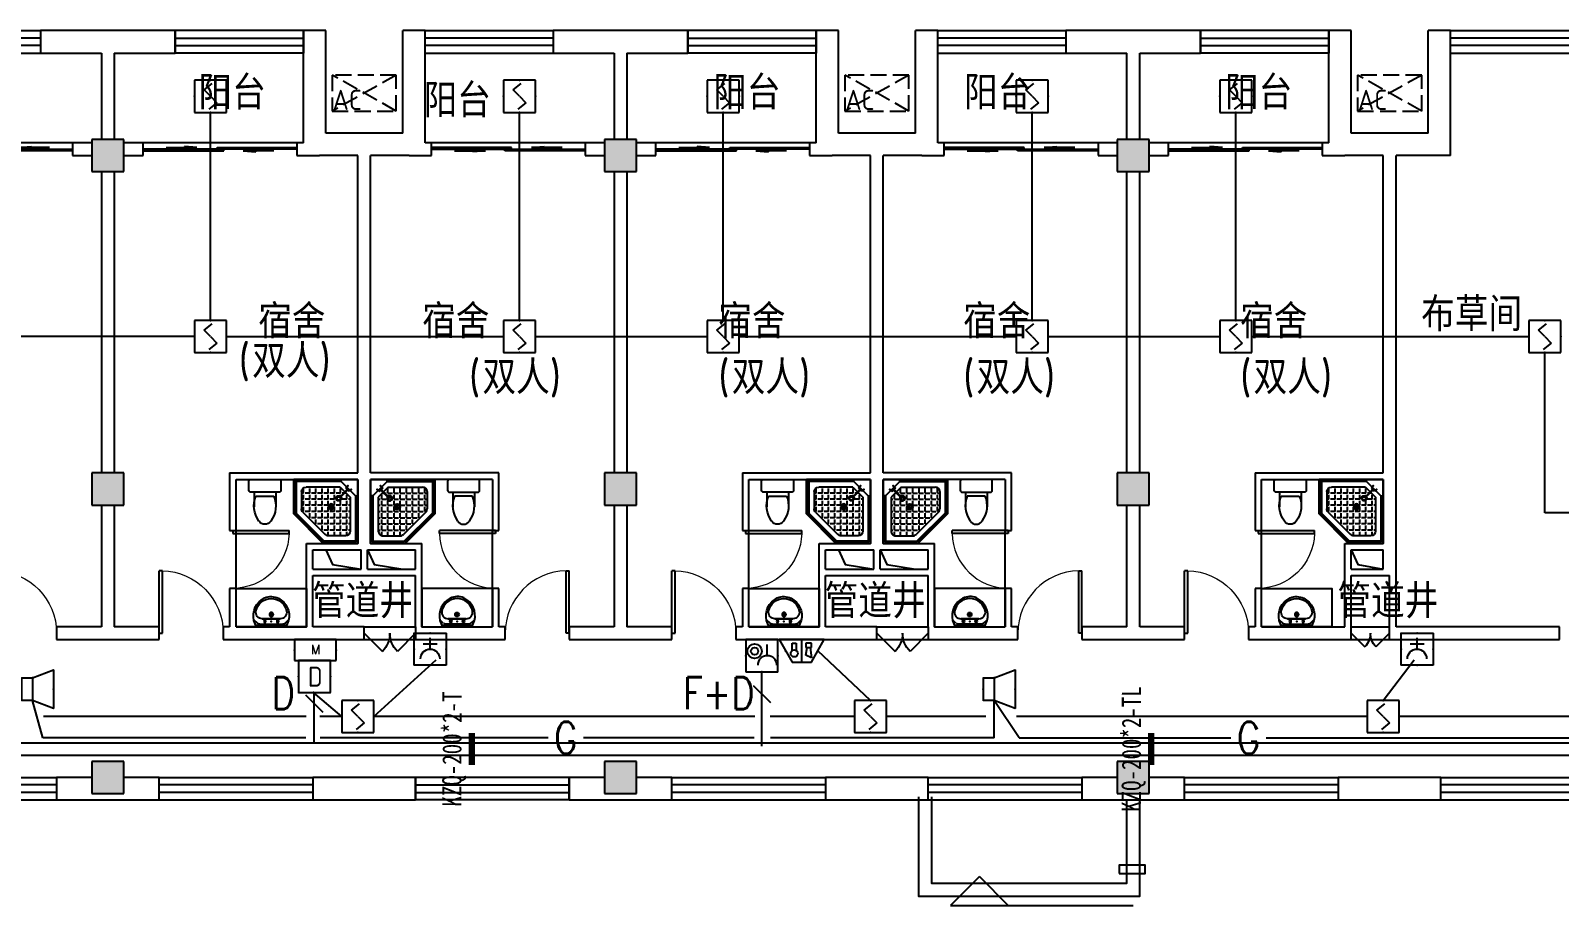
# Model space of a CAD drawing. Extents: x 1725663 to 4653551, y -550461 to 248782.
# Drawn here: x 2352737 to 2376593, y -181517 to -167871 of the extents above; entities that cross this region are included whole.
import ezdxf
from ezdxf.enums import TextEntityAlignment as Align

# ---------------------------------------------------------------- set-up
doc = ezdxf.new("R2010")
doc.units = 0
doc.header["$LTSCALE"] = 1000
doc.linetypes.add('DASH', pattern=[0.35, 0.25, -0.1])
for name, color, linetype in [('0-底图', 7, 'Continuous'), ('CABLETRAY', 4, 'Continuous'), ('CLAYER', 7, 'Continuous'), ('COLUMN', 255, 'Continuous'), ('DIM-消防', 3, 'Continuous'), ('DIM_ELEV', 3, 'Continuous'), ('DOOR_FIRE', 4, 'Continuous'), ('E2-楼梯、坡道', 52, 'Continuous'), ('EQUIP-广播', 3, 'Continuous'), ('EQUIP-消防', 3, 'Continuous'), ('PUB_HATCH', 8, 'Continuous'), ('PUB_TEXT', 7, 'Continuous'), ('WALL', 2, 'Continuous'), ('WINDOW', 4, 'Continuous'), ('WIRE-消防', 1, 'Continuous'), ('WP_F', 1, 'Continuous'), ('抗震支吊架', 2, 'Continuous'), ('洁具', 213, 'Continuous'), ('空调外机', 211, 'Continuous')]:
    doc.layers.add(name, color=color, linetype=linetype)
doc.styles.add('_TEL_ATTDEF', font='gbenor', dxfattribs={"bigfont": 'gbcbig'})
doc.styles.add('_TEL_DIM', font='SIMPLEX', dxfattribs={"width": 0.8, "height": 3.5, "bigfont": 'HZTXT'})
doc.styles.add('HZ', font='rs.shx', dxfattribs={"width": 0.8, "bigfont": 'hztxt.shx'})
doc.styles.add('kzcad', font='', dxfattribs={"width": 0.8})
doc.styles.get("Standard").update_dxf_attribs({"font": 'geniso.shx', "bigfont": 'hztxt.shx'})
doc.styles.get('kzcad').set_extended_font_data('SimSun')

# ---------------------------------------------------------------- blocks, each defined once
blk = doc.blocks.new('$equip$00002656')
for p, q in [((-0.5, 1), (-0.5, 0)), ((0.5, 1), (-0.5, 1)), ((0.5, 0), (0.5, 1)), ((0, 0.5), (0, 0.15)), ((-0.5, 0), (0.5, 0)), ((-0.219, 0.331), (0.222, 0.331))]:
    blk.add_line(p, q)
at = {"const_width": 0.04}
blk.add_lwpolyline([(-0.5, 1), (0.5, 1), (0.5, 0), (-0.5, 0), (-0.5, 1), (0.5, 1)], dxfattribs=at)
blk.add_arc((0, 0.8), 0.3, 180, 0)
for p in [(0, 1), (-0.5, 0.5), (0.5, 0.5), (0, 0)]:
    blk.add_point(p)
at = {"color": 7, "flags": 1}
for tag, height, p in [('B', 0.4, (0.762, 0.292)), ('A', 0.00002, (0, 0))]:
    blk.add_attdef(tag, text='', height=height, dxfattribs=at).set_placement(p, align=Align.MIDDLE_CENTER)
blk = doc.blocks.new('A$C29581A72')
at = {"layer": 'EQUIP-消防', "xscale": 500, "yscale": 500, "zscale": 500}
blk.add_blockref('$equip$00002656', (358, 98), dxfattribs=at)
at = {"style": 'HZ', "flags": 1}
for tag in ['WHAT', 'SPEC', 'UNIT']:
    blk.add_attdef(tag, (375, 0), '', height=0.001, dxfattribs=at)
blk = doc.blocks.new('$Equip$00002649')
for p, q in [((-0.5, 0.5), (-0.5, -0.5)), ((0.5, 0.5), (-0.5, 0.5)), ((0.5, -0.5), (0.5, 0.5)), ((-0.2, 0.2), (0.05, 0.4)), ((0, 0), (-0.2, 0.2)), ((0, 0), (0.2, -0.2)), ((0.2, -0.2), (-0.05, -0.4)), ((-0.5, -0.5), (0.5, -0.5))]:
    blk.add_line(p, q)
at = {"const_width": 0.02}
blk.add_lwpolyline([(-0.5, 0.5), (0.5, 0.5), (0.5, -0.5), (-0.5, -0.5), (-0.5, 0.5), (0.5, 0.5)], dxfattribs=at)
for p in [(0, 0.5), (-0.5, 0), (0.5, 0), (0, -0.5)]:
    blk.add_point(p)
at = {"color": 7, "flags": 1}
for tag, height, p in [('A', 0.00002, (0, 0)), ('B', 0.4, (0.762, -0.208))]:
    blk.add_attdef(tag, text='', height=height, dxfattribs=at).set_placement(p, align=Align.MIDDLE_CENTER)
blk = doc.blocks.new('$equip_U$00000157(WIN7-PC-dian)')
for p, q in [((-0.65, 0.65), (-0.65, 0)), ((0.65, 0.65), (-0.65, 0.65)), ((0.65, 0), (0.65, 0.65)), ((-0.65, 0), (0.65, 0))]:
    blk.add_line(p, q)
for p in [(0.041, 0.65), (-0.65, 0.325), (0.041, 0), (0.65, 0.325)]:
    blk.add_point(p)
at = {"color": 7, "style": '_TEL_DIM'}
blk.add_attdef('$TEXT$', text='', height=0.3, dxfattribs=at).set_placement((0.006, 0.343), align=Align.MIDDLE_CENTER)
at = {"color": 7, "style": '_TEL_DIM', "flags": 1}
for tag in ['A', 'REMARK']:
    blk.add_attdef(tag, text='', height=0.00002, dxfattribs=at).set_placement((0, 0), align=Align.MIDDLE_CENTER)
at = {"layer": 'EQUIP-消防', "color": 7, "style": '_TEL_DIM', "flags": 1}
blk.add_attdef('REMARK', text='', height=0.00002, dxfattribs=at).set_placement((0, 0), align=Align.MIDDLE_CENTER)
blk.add_attdef('REMARK', text='', height=0.00002, dxfattribs=at).set_placement((0, 0), align=Align.MIDDLE_CENTER)
blk = doc.blocks.new('$equip$00002755')
for p, q in [((0.5, 0.5), (-0.5, 0.5)), ((-0.5, 0.5), (-0.5, -0.5)), ((0.5, -0.5), (0.5, 0.5)), ((-0.5, -0.5), (0.5, -0.5))]:
    blk.add_line(p, q)
at = {"const_width": 0.04}
blk.add_lwpolyline([(-0.5, 0.5), (0.5, 0.5), (0.5, -0.5), (-0.5, -0.5), (-0.5, 0.5), (0.5, 0.5)], dxfattribs=at)
for p in [(0, 0.5), (-0.5, 0), (0.5, 0), (-0.027, -0.5)]:
    blk.add_point(p)
at = {"color": 7}
blk.add_attdef('$TEXT$', text='', height=0.4, dxfattribs=at).set_placement((0.026, -0.008), align=Align.MIDDLE_CENTER)
at = {"color": 7, "flags": 1}
for tag, height, p in [('A', 0.00002, (0, 0)), ('B', 0.4, (0.755, -0.254))]:
    blk.add_attdef(tag, text='', height=height, dxfattribs=at).set_placement(p, align=Align.MIDDLE_CENTER)
blk = doc.blocks.new('$equip$00002655')
for p, q in [((-0.5, 1), (-0.5, 0)), ((0.5, 1), (-0.5, 1)), ((0.5, 0), (0.5, 1)), ((-0.169, 0.5), (-0.169, 0.15)), ((-0.5, 0), (0.5, 0))]:
    blk.add_line(p, q)
at = {"const_width": 0.04}
blk.add_lwpolyline([(-0.5, 1), (0.5, 1), (0.5, 0), (-0.5, 0), (-0.5, 1), (0.5, 1)], dxfattribs=at)
for radius in [0.226, 0.113]:
    blk.add_circle((0.227, 0.36), radius)
blk.add_arc((-0.169, 0.8), 0.3, 180, 0)
for p in [(0, 1), (-0.5, 0.5), (0.5, 0.5), (0, 0)]:
    blk.add_point(p)
at = {"color": 7, "flags": 1}
for tag, height, p in [('B', 0.4, (0.762, 0.292)), ('A', 0.00002, (0, 0))]:
    blk.add_attdef(tag, text='', height=height, dxfattribs=at).set_placement(p, align=Align.MIDDLE_CENTER)
blk = doc.blocks.new('$equip$00002679')
for p, q in [((-0.3, 0.699), (-0.703, 0)), ((-0.264, 0.249), (-0.304, 0.569)), ((-0.304, 0.569), (-0.128, 0.489)), ((0.3, 0.699), (-0.3, 0.699)), ((0.3, 0.699), (-0.3, 0.699)), ((-0.128, 0.489), (-0.168, 0.249)), ((0, 0.699), (0, 0)), ((0.703, 0), (0.3, 0.699)), ((-0.703, 0), (0.703, 0)), ((-0.304, 0.249), (-0.304, 0.113)), ((-0.128, 0.249), (-0.304, 0.249)), ((-0.304, 0.113), (-0.128, 0.113)), ((-0.128, 0.113), (-0.128, 0.249)), ((0.174, 0.11), (0.174, 0.338)), ((0.294, 0.11), (0.174, 0.11)), ((0.294, 0.338), (0.294, 0.11))]:
    blk.add_line(p, q)
at = {"const_width": 0.04}
for points in [[(-0.299, 0.699), (0.301, 0.699), (0.703, 0), (-0.702, 0), (-0.299, 0.699), (0.301, 0.699)], [(-0.3, 0.699), (0.3, 0.699), (0.703, 0), (-0.703, 0), (-0.3, 0.699), (0.3, 0.699)]]:
    blk.add_lwpolyline(points, dxfattribs=at)
blk.add_circle((0.234, 0.43), 0.111)
for p in [(0, 0.699), (-0.501, 0.349), (0, 0), (0.502, 0.349)]:
    blk.add_point(p)
at = {"color": 7, "flags": 1}
for tag, height, p in [('B', 0.4, (0.961, 0.299)), ('A', 0.00002, (0, 0))]:
    blk.add_attdef(tag, text='', height=height, dxfattribs=at).set_placement(p, align=Align.MIDDLE_CENTER)
blk = doc.blocks.new('$TelecSys$00000111')
blk.add_line((0.268, 0.268), (-0.268, -0.268))
at = {"color": 7, "style": '_TEL_DIM', "width": 0.8}
blk.add_attdef('N', text='', height=1, dxfattribs=at).set_placement((-0.212, 0.579), align=Align.MIDDLE)
blk = doc.blocks.new('$equip$00002982')
for p, q in [((0.35, 0.35), (1, 0.6)), ((1, 0.6), (1, -0.6)), ((0, 0.35), (0.35, 0.35)), ((0, 0.35), (0, -0.35)), ((0.35, 0.35), (0.35, -0.35)), ((0.35, -0.35), (0, -0.35)), ((1, -0.6), (0.35, -0.35))]:
    blk.add_line(p, q)
at = {"const_width": 0.04}
blk.add_lwpolyline([(0.35, 0.35), (0, 0.35), (0, -0.35), (0.35, -0.35), (1, -0.6), (1, 0.6), (0.35, 0.35), (0, 0.35)], dxfattribs=at)
for p in [(0, 0), (0.35, 0.35), (1, 0), (0.35, -0.35)]:
    blk.add_point(p)
at = {"color": 7, "style": '_TEL_DIM', "flags": 1}
for tag in ['A', 'REMARK']:
    blk.add_attdef(tag, text='', height=0.00002, dxfattribs=at).set_placement((0, 0), align=Align.MIDDLE_CENTER)
blk = doc.blocks.new('1F平面-CAD导入_dwg_Drawing4_t3_dwg_$plan$00001613-474159-1F-927810-1F')
at = {"layer": '洁具'}
for p, q in [((-30, 250), (-170, 250)), ((-200, 170), (-430, 170)), ((-260, -140), (-260, 140)), ((-200, -170), (-200, -220)), ((-170, -250), (-30, -250))]:
    blk.add_line(p, q, dxfattribs=at)
for points in [[(-200, 220), (-200, 170), (-200, -170), (-430, -170)], [(0, -220), (0, 220)]]:
    blk.add_lwpolyline(points, dxfattribs=at)
for centre, radius, start, end in [((-170, 220), 30, 90, 180), ((-30, 220), 30, 0, 90), ((-590, 0), 110, 123.4509, 236.5491), ((-413, -227), 398, 67.4505, 126.6381), ((-413, 227), 398, 233.3619, 292.5495), ((-170, -220), 30, 180, 270), ((-30, -220), 30, 270, 0)]:
    blk.add_arc(centre, radius, start, end, dxfattribs=at)
blk = doc.blocks.new('$lvtry$00000169')
at = {"color": 0}
for p, q in [((259, -36), (259, 0)), ((259, -36), (36, -259)), ((276, -120), (120, -276)), ((144, -151), (291, -298)), ((151, -144), (298, -291)), ((183, -213), (205, -213)), ((220, -213), (243, -213)), ((259, -24), (976, -24)), ((259, -36), (964, -36)), ((270, -213), (270, -143)), ((270, -213), (340, -213)), ((276, -120), (808, -120)), ((366, -213), (366, -143)), ((366, -213), (436, -213)), ((462, -213), (462, -143)), ((462, -213), (532, -213)), ((558, -213), (558, -143)), ((558, -213), (628, -213)), ((655, -213), (655, -143)), ((655, -213), (725, -213)), ((751, -213), (751, -143)), ((751, -213), (821, -213)), ((847, -213), (847, -143)), ((847, -213), (880, -213)), ((880, -192), (880, -460)), ((964, -36), (976, -24)), ((964, -36), (964, -525)), ((976, -24), (976, -530)), ((36, -259), (0, -259)), ((24, -259), (24, -976)), ((36, -259), (36, -964)), ((120, -276), (120, -808)), ((120, -309), (147, -309)), ((120, -405), (147, -405)), ((173, -309), (173, -239)), ((173, -309), (243, -309)), ((173, -405), (173, -335)), ((173, -405), (243, -405)), ((173, -501), (173, -431)), ((270, -263), (270, -239)), ((270, -405), (270, -335)), ((270, -405), (340, -405)), ((270, -501), (270, -431)), ((334, -309), (340, -309)), ((366, -309), (366, -239)), ((366, -309), (436, -309)), ((366, -405), (366, -335)), ((366, -405), (379, -405)), ((366, -501), (366, -431)), ((462, -309), (462, -239)), ((462, -309), (532, -309)), ((462, -405), (462, -335)), ((462, -405), (532, -405)), ((462, -501), (462, -431)), ((558, -309), (558, -239)), ((558, -309), (628, -309)), ((558, -405), (558, -335)), ((558, -405), (628, -405)), ((558, -501), (558, -431)), ((655, -309), (655, -239)), ((655, -309), (725, -309)), ((655, -405), (655, -335)), ((655, -405), (725, -405)), ((655, -501), (655, -431)), ((751, -309), (751, -239)), ((751, -309), (821, -309)), ((751, -405), (751, -335)), ((751, -405), (821, -405)), ((751, -501), (751, -431)), ((847, -309), (847, -239)), ((847, -309), (880, -309)), ((847, -405), (847, -335)), ((847, -405), (880, -405)), ((847, -501), (847, -431)), ((120, -501), (147, -501)), ((120, -598), (147, -598)), ((120, -694), (147, -694)), ((173, -501), (243, -501)), ((173, -598), (173, -528)), ((173, -598), (243, -598)), ((173, -694), (173, -624)), ((173, -694), (243, -694)), ((270, -501), (340, -501)), ((270, -598), (270, -528)), ((270, -598), (340, -598)), ((270, -694), (270, -624)), ((270, -694), (340, -694)), ((366, -501), (436, -501)), ((366, -598), (366, -528)), ((366, -598), (436, -598)), ((366, -694), (366, -624)), ((366, -694), (436, -694)), ((462, -501), (532, -501)), ((462, -598), (462, -528)), ((462, -598), (532, -598)), ((462, -694), (462, -624)), ((462, -694), (532, -694)), ((859, -511), (511, -859)), ((964, -525), (525, -964)), ((976, -530), (530, -976)), ((558, -501), (628, -501)), ((558, -598), (558, -528)), ((558, -598), (628, -598)), ((558, -694), (558, -624)), ((558, -694), (628, -694)), ((655, -501), (725, -501)), ((655, -598), (655, -528)), ((655, -598), (725, -598)), ((655, -694), (655, -624)), ((655, -694), (676, -694)), ((751, -501), (821, -501)), ((751, -598), (751, -528)), ((751, -598), (773, -598)), ((847, -501), (867, -501)), ((964, -525), (976, -530)), ((120, -790), (147, -790)), ((173, -790), (173, -720)), ((173, -790), (243, -790)), ((173, -878), (173, -816)), ((192, -880), (460, -880)), ((270, -790), (270, -720)), ((270, -790), (340, -790)), ((270, -880), (270, -816)), ((366, -790), (366, -720)), ((366, -790), (436, -790)), ((366, -880), (366, -816)), ((462, -790), (462, -720)), ((462, -790), (532, -790)), ((462, -880), (462, -816)), ((558, -790), (558, -720)), ((558, -790), (580, -790)), ((36, -964), (24, -976)), ((24, -976), (530, -976)), ((36, -964), (525, -964)), ((525, -964), (530, -976))]:
    blk.add_line(p, q, dxfattribs=at)
blk.add_lwpolyline([(0, 0), (0, -1000), (540, -1000), (1000, -540), (1000, 0)], close=True)
for points in [[(0, 0), (0, -1000)], [(0, 0), (1000, 0)], [(1000, 0), (1000, -540)], [(136, -190), (148, -178), (132, -162), (121, -174)], [(190, -136), (178, -148), (162, -132), (174, -121)], [(1000, -540), (540, -1000)], [(0, -1000), (540, -1000)]]:
    blk.add_lwpolyline(points, close=True, dxfattribs=at)
for radius in [43.8, 31.1]:
    blk.add_circle((416, -428), radius, dxfattribs=at)
for centre, radius, start, end in [((808, -192), 72, 0, 90), ((296, -296), 40.6, 142.583, 128.4197), ((296, -296), 28.6, 145.828, 125.6599), ((808, -460), 72, 315, 0), ((192, -808), 72, 180, 270), ((460, -808), 72, 270, 315)]:
    blk.add_arc(centre, radius, start, end, dxfattribs=at)
for p in [(103, -156, 0), (156, -102, 0), (416, -428, 0)]:
    blk.add_point(p, dxfattribs=at)
blk = doc.blocks.new('$lvtry$00000178')
at = {"color": 0}
for p, q in [((-238, 0), (238, 0)), ((-214, -36), (-272, -91)), ((-180, -23), (180, -23)), ((-142, -105), (140, -105)), ((140, -105), (-142, -105)), ((216, -37), (268, -91))]:
    blk.add_line(p, q, dxfattribs=at)
blk.add_lwpolyline([(-104, -430, 0.224698), (110, -425, 0.348046), (269, -79), (239, 0), (-241, 0), (-271, -79, 0.356844)], format="xyb", close=True, dxfattribs=at)
for centre, radius in [((-100, -65), 16.3), ((1, -172), 31.6), ((100, -65), 16.3)]:
    blk.add_circle(centre, radius, dxfattribs=at)
at = {"color": 0, "lineweight": 13}
blk.add_circle((1, -172), 23, dxfattribs=at)
at = {"color": 0}
for centre, radius, start, end in [((-142, -205), 100, 90, 190.5602), ((-1, -179), 243, 190.5602, 349.4398), ((-180, -73), 50, 90, 133.181), ((140, -205), 100, 349.4398, 90), ((180, -73), 50, 44.5607, 90)]:
    blk.add_arc(centre, radius, start, end, dxfattribs=at)
for p in [(0, -65), (1, -172)]:
    blk.add_point(p, dxfattribs=at)
blk = doc.blocks.new('A$C70365C93')
at = {"layer": '洁具'}
blk.add_lwpolyline([(-1900, 2300), (-1900, 1700), (-800, 1700), (-800, 2300)], close=True, dxfattribs=at)
blk.add_blockref('$lvtry$00000178', (-1350, 2280), dxfattribs=at)
at = {"layer": '洁具', "rotation": 180}
blk.add_blockref('$lvtry$00000169', (0, 0), dxfattribs=at)
at = {"layer": '洁具', "extrusion": (0, 0, -1), "xscale": -1, "zscale": -1, "rotation": 90}
blk.add_blockref('1F平面-CAD导入_dwg_Drawing4_t3_dwg_$plan$00001613-474159-1F-927810-1F', (1450, 0), dxfattribs=at)
blk = doc.blocks.new('A$Cf5a72a1b')
at = {"layer": '空调外机', "linetype": 'DASH'}
for p, q in [((1000, 563), (0, 0)), ((1000, 0), (0, 563))]:
    blk.add_line(p, q, dxfattribs=at)
blk.add_lwpolyline([(1000, 563), (0, 563), (0, 0), (1000, 0)], close=True, dxfattribs=at)
at = {"layer": 'PUB_TEXT'}
blk.add_text('AC', height=315, dxfattribs=at).set_placement((5, 18))
blk = doc.blocks.new('$WINLIB2D$00000001')
at = {"color": 0}
for points in [[(-0.5, 0.5), (-0.5, -0.5)], [(-0.5, 0.5), (0.5, 0.5)], [(0.5, -0.5), (0.5, 0.5)], [(0.5, 0.1667), (-0.5, 0.1667)], [(0.5, -0.1667), (-0.5, -0.1667)], [(-0.5, -0.5), (0.5, -0.5)]]:
    blk.add_lwpolyline(points, dxfattribs=at)
blk = doc.blocks.new('$DorLib2D$00000131')
at = {"color": 0, "linetype": 'Continuous'}
for p, q in [((-0.5, 0.125), (-0.5, 0)), ((0.0192, 0.125), (-0.5, 0.125)), ((0.0192, 0), (0.0192, 0.125)), ((0.15, 0.125), (0.2319, 0.1973)), ((0.35, 0.125), (0.15, 0.125)), ((0.2319, 0.1973), (0.2319, 0.125)), ((-0.5, 0), (0.0192, 0)), ((-0.024, 0), (0.5, 0)), ((-0.024, -0.125), (-0.024, 0)), ((0.5, 0), (0.5, -0.125)), ((-0.35, -0.125), (-0.15, -0.125)), ((-0.2319, -0.1973), (-0.2319, -0.125)), ((-0.15, -0.125), (-0.2319, -0.1973)), ((0.5, -0.125), (-0.024, -0.125))]:
    blk.add_line(p, q, dxfattribs=at)
blk = doc.blocks.new('$DorLib2D$00000116')
at = {"color": 0}
for p, q in [((-0.5, 0), (-0.146, 0.354)), ((0.5, 0), (0.146, 0.354))]:
    blk.add_line(p, q, dxfattribs=at)
for centre, start, end in [((-0.5, 0), 0, 45), ((0.5, 0), 135, 180)]:
    blk.add_arc(centre, 0.5, start, end, dxfattribs=at)
blk = doc.blocks.new('$DorLib2D$00000001')
for p, q in [((0.45, 0.975), (0.5, 0.975)), ((0.45, 0), (0.45, 0.975)), ((0.5, 0), (0.5, 0.975)), ((0.5, 0), (0.45, 0))]:
    blk.add_line(p, q)
at = {"lineweight": 13}
blk.add_arc((0.475, 0), 0.975, 91.4693, 180, dxfattribs=at)
blk = doc.blocks.new('ghgd')
at = {"layer": 'PUB_HATCH'}
for points in [[(1564557, -88437.8), (1564557, -88937.8), (1565057, -88937.8), (1565057, -88437.8)], [(1572557, -88437.8), (1572557, -88937.8), (1573057, -88937.8), (1573057, -88437.8)], [(1580557, -88437.8), (1580557, -88937.8), (1581057, -88937.8), (1581057, -88437.8)], [(1564557, -93637.8), (1564557, -94137.8), (1565057, -94137.8), (1565057, -93637.8)], [(1572557, -93637.8), (1572557, -94137.8), (1573057, -94137.8), (1573057, -93637.8)], [(1580557, -93637.8), (1580557, -94137.8), (1581057, -94137.8), (1581057, -93637.8)], [(1564557, -98137.8), (1564557, -98637.8), (1565057, -98637.8), (1565057, -98137.8)], [(1572557, -98137.8), (1572557, -98637.8), (1573057, -98637.8), (1573057, -98137.8)], [(1580557, -98137.8), (1580557, -98637.8), (1581057, -98637.8), (1581057, -98137.8)]]:
    blk.add_hatch(color=256, dxfattribs=at).paths.add_polyline_path(points)
for points in [[(1568207, -94837.8), (1568310.6, -95068), (1568757, -95137.8)], [(1568857, -94837.8), (1568960.6, -95068), (1569407, -95137.8)], [(1576207, -94837.8), (1576310.6, -95068), (1576757, -95137.8)], [(1576857, -94837.8), (1576960.6, -95068), (1577407, -95137.8)], [(1584207, -94837.8), (1584310.6, -95068), (1584707, -95137.8)]]:
    blk.add_lwpolyline(points)
blk.add_lwpolyline([(1580589.2, -99888.3), (1580991.5, -99888.3), (1580991.5, -99756.8), (1580589.2, -99756.8)], close=True)
at = {"layer": 'COLUMN'}
for p, q in [((1564557, -88437.8), (1564557, -88937.8)), ((1565057, -88437.8), (1564557, -88437.8)), ((1565057, -88937.8), (1565057, -88437.8)), ((1572557, -88437.8), (1572557, -88937.8)), ((1573057, -88437.8), (1572557, -88437.8)), ((1573057, -88937.8), (1573057, -88437.8)), ((1580557, -88437.8), (1580557, -88937.8)), ((1581057, -88437.8), (1580557, -88437.8)), ((1581057, -88937.8), (1581057, -88437.8)), ((1564557, -88937.8), (1565057, -88937.8)), ((1572557, -88937.8), (1573057, -88937.8)), ((1580557, -88937.8), (1581057, -88937.8)), ((1564557, -93637.8), (1564557, -94137.8)), ((1565057, -93637.8), (1564557, -93637.8)), ((1565057, -94137.8), (1565057, -93637.8)), ((1572557, -93637.8), (1572557, -94137.8)), ((1573057, -93637.8), (1572557, -93637.8)), ((1573057, -94137.8), (1573057, -93637.8)), ((1580557, -93637.8), (1580557, -94137.8)), ((1581057, -93637.8), (1580557, -93637.8)), ((1581057, -94137.8), (1581057, -93637.8)), ((1564557, -94137.8), (1565057, -94137.8)), ((1572557, -94137.8), (1573057, -94137.8)), ((1580557, -94137.8), (1581057, -94137.8)), ((1564557, -98137.8), (1564557, -98637.8)), ((1565057, -98137.8), (1564557, -98137.8)), ((1565057, -98637.8), (1565057, -98137.8)), ((1572557, -98137.8), (1572557, -98637.8)), ((1573057, -98137.8), (1572557, -98137.8)), ((1573057, -98637.8), (1573057, -98137.8)), ((1580557, -98137.8), (1580557, -98637.8)), ((1581057, -98137.8), (1580557, -98137.8)), ((1581057, -98637.8), (1581057, -98137.8)), ((1564557, -98637.8), (1565057, -98637.8)), ((1572557, -98637.8), (1573057, -98637.8)), ((1580557, -98637.8), (1581057, -98637.8))]:
    blk.add_line(p, q, dxfattribs=at)
at = {"layer": 'DIM_ELEV'}
for p, q in [((1578407, -99933.6), (1577957, -100383.6)), ((1578407, -99933.6), (1578857, -100383.6)), ((1577957, -100383.6), (1580807, -100383.6))]:
    blk.add_line(p, q, dxfattribs=at)
at = {"layer": 'DOOR_FIRE'}
for p, q in [((1568807, -96037.8), (1569607, -96037.8)), ((1576807, -96037.8), (1577607, -96037.8)), ((1584207, -96037.8), (1584807, -96037.8)), ((1568807, -96237.8), (1569607, -96237.8)), ((1576807, -96237.8), (1577607, -96237.8)), ((1584207, -96237.8), (1584807, -96237.8))]:
    blk.add_line(p, q, dxfattribs=at)
at = {"layer": 'E2-楼梯、坡道'}
for points in [[(1577457, -98687.8), (1577457, -100237.8), (1580907, -100237.8), (1580907, -98737.8)], [(1577657, -98687.8), (1577657, -100037.8), (1580707, -100037.8), (1580707, -98737.8)]]:
    blk.add_lwpolyline(points, dxfattribs=at)
at = {"layer": 'WALL'}
for p, q in [((1564807, -86737.8), (1563757, -86737.8)), ((1563757, -86737.8), (1563757, -87087.8)), ((1565857, -86737.8), (1564807, -86737.8)), ((1565857, -87087.8), (1565857, -86737.8)), ((1568207, -86737.8), (1567857, -86737.8)), ((1567857, -86737.8), (1567857, -87087.8)), ((1568207, -88337.8), (1568207, -86737.8)), ((1569757, -86737.8), (1569407, -86737.8)), ((1569407, -88337.8), (1569407, -86737.8)), ((1569757, -87087.8), (1569757, -86737.8)), ((1572807, -86737.8), (1571757, -86737.8)), ((1571757, -86737.8), (1571757, -87087.8)), ((1573857, -86737.8), (1572807, -86737.8)), ((1573857, -87087.8), (1573857, -86737.8)), ((1576207, -86737.8), (1575857, -86737.8)), ((1575857, -86737.8), (1575857, -87087.8)), ((1576207, -88337.8), (1576207, -86737.8)), ((1577407, -88337.8), (1577407, -86737.8)), ((1577757, -86737.8), (1577407, -86737.8)), ((1577757, -87087.8), (1577757, -86737.8)), ((1580807, -86737.8), (1579757, -86737.8)), ((1579757, -86737.8), (1579757, -87087.8)), ((1581857, -86737.8), (1580807, -86737.8)), ((1581857, -87087.8), (1581857, -86737.8)), ((1584207, -86737.8), (1583857, -86737.8)), ((1583857, -86737.8), (1583857, -87087.8)), ((1584207, -88337.8), (1584207, -86737.8)), ((1585757, -86737.8), (1585407, -86737.8)), ((1585407, -88337.8), (1585407, -86737.8)), ((1585757, -87087.8), (1585757, -86737.8)), ((1563757, -87087.8), (1564707, -87087.8)), ((1564707, -87087.8), (1564707, -88437.8)), ((1564907, -87087.8), (1565857, -87087.8)), ((1564907, -87087.8), (1564907, -88437.8)), ((1567857, -88487.8), (1567857, -87087.8)), ((1569757, -88487.8), (1569757, -87087.8)), ((1571757, -87087.8), (1572707, -87087.8)), ((1572707, -87087.8), (1572707, -88437.8)), ((1572907, -87087.8), (1573857, -87087.8)), ((1572907, -87087.8), (1572907, -88437.8)), ((1575857, -88487.8), (1575857, -87087.8)), ((1577757, -88487.8), (1577757, -87087.8)), ((1579757, -87087.8), (1580707, -87087.8)), ((1580707, -88437.8), (1580707, -87087.8)), ((1580907, -87087.8), (1581857, -87087.8)), ((1580907, -88437.8), (1580907, -87087.8)), ((1583857, -88487.8), (1583857, -87087.8)), ((1585757, -88687.8), (1585757, -87087.8)), ((1564557, -88487.8), (1564257, -88487.8)), ((1564257, -88487.8), (1564257, -88687.8)), ((1565357, -88487.8), (1565057, -88487.8)), ((1565357, -88687.8), (1565357, -88487.8)), ((1567857, -88487.8), (1567757, -88487.8)), ((1567757, -88487.8), (1567757, -88687.8)), ((1568807, -88337.8), (1568207, -88337.8)), ((1569407, -88337.8), (1568807, -88337.8)), ((1569857, -88487.8), (1569757, -88487.8)), ((1569857, -88687.8), (1569857, -88487.8)), ((1572557, -88487.8), (1572257, -88487.8)), ((1572257, -88487.8), (1572257, -88687.8)), ((1573357, -88487.8), (1573057, -88487.8)), ((1573357, -88687.8), (1573357, -88487.8)), ((1575857, -88487.8), (1575757, -88487.8)), ((1575757, -88487.8), (1575757, -88687.8)), ((1576807, -88337.8), (1576207, -88337.8)), ((1577407, -88337.8), (1576807, -88337.8)), ((1577857, -88487.8), (1577757, -88487.8)), ((1577857, -88687.8), (1577857, -88487.8)), ((1580557, -88487.8), (1580257, -88487.8)), ((1580257, -88487.8), (1580257, -88687.8)), ((1581357, -88487.8), (1581057, -88487.8)), ((1581357, -88687.8), (1581357, -88487.8)), ((1583857, -88487.8), (1583757, -88487.8)), ((1583757, -88487.8), (1583757, -88687.8)), ((1584807, -88337.8), (1584207, -88337.8)), ((1585407, -88337.8), (1584807, -88337.8)), ((1564257, -88687.8), (1564557, -88687.8)), ((1565057, -88687.8), (1565357, -88687.8)), ((1567757, -88687.8), (1568107, -88687.8)), ((1568707, -88687.8), (1568107, -88687.8)), ((1568707, -93637.8), (1568707, -88687.8)), ((1569507, -88687.8), (1568907, -88687.8)), ((1568907, -93637.8), (1568907, -88687.8)), ((1569507, -88687.8), (1569857, -88687.8)), ((1572257, -88687.8), (1572557, -88687.8)), ((1573057, -88687.8), (1573357, -88687.8)), ((1575757, -88687.8), (1576107, -88687.8)), ((1576707, -88687.8), (1576107, -88687.8)), ((1576707, -93637.8), (1576707, -88687.8)), ((1577507, -88687.8), (1576907, -88687.8)), ((1576907, -93637.8), (1576907, -88687.8)), ((1577507, -88687.8), (1577857, -88687.8)), ((1580257, -88687.8), (1580557, -88687.8)), ((1581057, -88687.8), (1581357, -88687.8)), ((1583757, -88687.8), (1584107, -88687.8)), ((1584707, -88687.8), (1584107, -88687.8)), ((1584707, -93637.8), (1584707, -88687.8)), ((1585757, -88687.8), (1584907, -88687.8)), ((1584907, -93637.8), (1584907, -88687.8)), ((1564707, -88937.8), (1564707, -93637.8)), ((1564907, -88937.8), (1564907, -93637.8)), ((1572707, -88937.8), (1572707, -93637.8)), ((1572907, -88937.8), (1572907, -93637.8)), ((1580707, -93637.8), (1580707, -88937.8)), ((1580907, -93637.8), (1580907, -88937.8)), ((1566707, -93637.8), (1568707, -93637.8)), ((1566707, -93637.8), (1566707, -94537.8)), ((1566807, -93737.8), (1568707, -93737.8)), ((1566807, -94537.8), (1566807, -93737.8)), ((1568707, -94737.8), (1568707, -93737.8)), ((1570907, -93637.8), (1568907, -93637.8)), ((1568907, -94737.8), (1568907, -93737.8)), ((1570807, -93737.8), (1568907, -93737.8)), ((1570807, -93737.8), (1570807, -94537.8)), ((1570907, -94537.8), (1570907, -93637.8)), ((1574707, -93637.8), (1576707, -93637.8)), ((1574707, -93637.8), (1574707, -94537.8)), ((1574807, -93737.8), (1576707, -93737.8)), ((1574807, -94537.8), (1574807, -93737.8)), ((1576707, -94737.8), (1576707, -93737.8)), ((1578907, -93637.8), (1576907, -93637.8)), ((1576907, -94737.8), (1576907, -93737.8)), ((1578807, -93737.8), (1576907, -93737.8)), ((1578807, -93737.8), (1578807, -94537.8)), ((1578907, -94537.8), (1578907, -93637.8)), ((1582707, -93637.8), (1584707, -93637.8)), ((1582707, -93637.8), (1582707, -94537.8)), ((1582807, -93737.8), (1584707, -93737.8)), ((1582807, -94537.8), (1582807, -93737.8)), ((1584707, -94737.8), (1584707, -93737.8)), ((1584907, -94837.8), (1584907, -93637.8)), ((1564707, -94137.8), (1564707, -96037.8)), ((1564907, -94137.8), (1564907, -96037.8)), ((1572707, -94137.8), (1572707, -96037.8)), ((1572907, -94137.8), (1572907, -96037.8)), ((1580707, -96037.8), (1580707, -94137.8)), ((1580907, -96037.8), (1580907, -94137.8)), ((1566707, -94537.8), (1566807, -94537.8)), ((1570807, -94537.8), (1570907, -94537.8)), ((1574707, -94537.8), (1574807, -94537.8)), ((1578807, -94537.8), (1578907, -94537.8)), ((1582707, -94537.8), (1582807, -94537.8)), ((1567907, -94737.8), (1568707, -94737.8)), ((1567907, -95237.8), (1567907, -94737.8)), ((1568007, -94837.8), (1568757, -94837.8)), ((1568007, -95137.8), (1568007, -94837.8)), ((1568757, -95137.8), (1568757, -94837.8)), ((1568857, -94837.8), (1569607, -94837.8)), ((1568857, -95137.8), (1568857, -94837.8)), ((1568907, -94737.8), (1569707, -94737.8)), ((1569607, -95137.8), (1569607, -94837.8)), ((1569707, -95237.8), (1569707, -94737.8)), ((1575907, -94737.8), (1576707, -94737.8)), ((1575907, -95237.8), (1575907, -94737.8)), ((1576007, -94837.8), (1576757, -94837.8)), ((1576007, -95137.8), (1576007, -94837.8)), ((1576757, -95137.8), (1576757, -94837.8)), ((1576857, -94837.8), (1577607, -94837.8)), ((1576857, -95137.8), (1576857, -94837.8)), ((1576907, -94737.8), (1577707, -94737.8)), ((1577607, -95137.8), (1577607, -94837.8)), ((1577707, -95237.8), (1577707, -94737.8)), ((1584107, -94737.8), (1584707, -94737.8)), ((1584107, -95237.8), (1584107, -94737.8)), ((1584207, -94837.8), (1584707, -94837.8)), ((1584207, -95137.8), (1584207, -94837.8)), ((1584707, -95137.8), (1584707, -94837.8)), ((1584907, -95237.8), (1584907, -94837.8)), ((1568007, -95137.8), (1568757, -95137.8)), ((1568857, -95137.8), (1569607, -95137.8)), ((1576007, -95137.8), (1576757, -95137.8)), ((1576857, -95137.8), (1577607, -95137.8)), ((1584207, -95137.8), (1584707, -95137.8)), ((1567907, -96037.8), (1567907, -95237.8)), ((1568007, -95237.8), (1568807, -95237.8)), ((1568007, -96037.8), (1568007, -95237.8)), ((1568807, -95237.8), (1569607, -95237.8)), ((1569607, -96037.8), (1569607, -95237.8)), ((1569707, -96037.8), (1569707, -95237.8)), ((1575907, -96037.8), (1575907, -95237.8)), ((1576007, -95237.8), (1576807, -95237.8)), ((1576007, -96037.8), (1576007, -95237.8)), ((1576807, -95237.8), (1577607, -95237.8)), ((1577607, -96037.8), (1577607, -95237.8)), ((1577707, -96037.8), (1577707, -95237.8)), ((1584107, -96037.8), (1584107, -95237.8)), ((1584207, -95237.8), (1584807, -95237.8)), ((1584207, -96037.8), (1584207, -95237.8)), ((1584807, -96037.8), (1584807, -95237.8)), ((1584907, -96037.8), (1584907, -95237.8)), ((1566807, -95437.8), (1566707, -95437.8)), ((1566707, -95437.8), (1566707, -96037.8)), ((1566807, -96037.8), (1566807, -95437.8)), ((1570907, -95437.8), (1570807, -95437.8)), ((1570807, -95437.8), (1570807, -96037.8)), ((1570907, -96037.8), (1570907, -95437.8)), ((1574807, -95437.8), (1574707, -95437.8)), ((1574707, -95437.8), (1574707, -96037.8)), ((1574807, -96037.8), (1574807, -95437.8)), ((1578907, -95437.8), (1578807, -95437.8)), ((1578807, -95437.8), (1578807, -96037.8)), ((1578907, -96037.8), (1578907, -95437.8)), ((1582807, -95437.8), (1582707, -95437.8)), ((1582707, -95437.8), (1582707, -96037.8)), ((1582807, -96037.8), (1582807, -95437.8)), ((1564707, -96037.8), (1564007, -96037.8)), ((1564007, -96037.8), (1564007, -96237.8)), ((1565607, -96037.8), (1564907, -96037.8)), ((1565607, -96237.8), (1565607, -96037.8)), ((1566707, -96037.8), (1566607, -96037.8)), ((1566607, -96037.8), (1566607, -96237.8)), ((1566807, -96037.8), (1567907, -96037.8)), ((1568807, -96037.8), (1568007, -96037.8)), ((1568807, -96237.8), (1568807, -96037.8)), ((1569607, -96037.8), (1569607, -96237.8)), ((1569707, -96037.8), (1570807, -96037.8)), ((1571007, -96037.8), (1570907, -96037.8)), ((1571007, -96237.8), (1571007, -96037.8)), ((1572707, -96037.8), (1572007, -96037.8)), ((1572007, -96037.8), (1572007, -96237.8)), ((1573607, -96037.8), (1572907, -96037.8)), ((1573607, -96237.8), (1573607, -96037.8)), ((1574707, -96037.8), (1574607, -96037.8)), ((1574607, -96037.8), (1574607, -96237.8)), ((1574807, -96037.8), (1575907, -96037.8)), ((1576807, -96037.8), (1576007, -96037.8)), ((1576807, -96237.8), (1576807, -96037.8)), ((1577607, -96037.8), (1577607, -96237.8)), ((1577707, -96037.8), (1578807, -96037.8)), ((1579007, -96037.8), (1578907, -96037.8)), ((1579007, -96237.8), (1579007, -96037.8)), ((1580707, -96037.8), (1580007, -96037.8)), ((1580007, -96037.8), (1580007, -96237.8)), ((1581607, -96037.8), (1580907, -96037.8)), ((1581607, -96237.8), (1581607, -96037.8)), ((1582707, -96037.8), (1582607, -96037.8)), ((1582607, -96037.8), (1582607, -96237.8)), ((1582807, -96037.8), (1584107, -96037.8)), ((1584207, -96237.8), (1584207, -96037.8)), ((1584807, -96237.8), (1584807, -96037.8)), ((1587457, -96037.8), (1584907, -96037.8)), ((1587457, -96237.8), (1587457, -96037.8)), ((1564007, -96237.8), (1564807, -96237.8)), ((1564807, -96237.8), (1565607, -96237.8)), ((1566607, -96237.8), (1566707, -96237.8)), ((1566707, -96237.8), (1567907, -96237.8)), ((1567907, -96237.8), (1568807, -96237.8)), ((1569607, -96237.8), (1569707, -96237.8)), ((1569707, -96237.8), (1570907, -96237.8)), ((1570907, -96237.8), (1571007, -96237.8)), ((1572007, -96237.8), (1572807, -96237.8)), ((1572807, -96237.8), (1573607, -96237.8)), ((1574607, -96237.8), (1574707, -96237.8)), ((1574707, -96237.8), (1575907, -96237.8)), ((1575907, -96237.8), (1576807, -96237.8)), ((1577607, -96237.8), (1577707, -96237.8)), ((1577707, -96237.8), (1578907, -96237.8)), ((1578907, -96237.8), (1579007, -96237.8)), ((1580007, -96237.8), (1580807, -96237.8)), ((1580807, -96237.8), (1581607, -96237.8)), ((1582607, -96237.8), (1582707, -96237.8)), ((1582707, -96237.8), (1584107, -96237.8)), ((1584107, -96237.8), (1584207, -96237.8)), ((1584807, -96237.8), (1587457, -96237.8)), ((1564557, -98387.8), (1564007, -98387.8)), ((1564007, -98387.8), (1564007, -98737.8)), ((1565607, -98387.8), (1565057, -98387.8)), ((1565607, -98737.8), (1565607, -98387.8)), ((1569607, -98387.8), (1568007, -98387.8)), ((1568007, -98387.8), (1568007, -98737.8)), ((1569607, -98737.8), (1569607, -98387.8)), ((1572557, -98387.8), (1572007, -98387.8)), ((1572007, -98387.8), (1572007, -98737.8)), ((1573607, -98387.8), (1573057, -98387.8)), ((1573607, -98737.8), (1573607, -98387.8)), ((1577607, -98387.8), (1576007, -98387.8)), ((1576007, -98387.8), (1576007, -98737.8)), ((1577607, -98737.8), (1577607, -98387.8)), ((1580557, -98387.8), (1580007, -98387.8)), ((1580007, -98387.8), (1580007, -98737.8)), ((1581607, -98387.8), (1581057, -98387.8)), ((1581607, -98737.8), (1581607, -98387.8)), ((1585607, -98387.8), (1584007, -98387.8)), ((1584007, -98387.8), (1584007, -98737.8)), ((1585607, -98737.8), (1585607, -98387.8)), ((1564007, -98737.8), (1564807, -98737.8)), ((1564807, -98737.8), (1565607, -98737.8)), ((1568007, -98737.8), (1569607, -98737.8)), ((1572007, -98737.8), (1572807, -98737.8)), ((1572807, -98737.8), (1573607, -98737.8)), ((1576007, -98737.8), (1577607, -98737.8)), ((1580007, -98737.8), (1580807, -98737.8)), ((1580807, -98737.8), (1581607, -98737.8)), ((1584007, -98737.8), (1585607, -98737.8))]:
    blk.add_line(p, q, dxfattribs=at)
at = {"layer": 'WINDOW'}
for p, q in [((1564257, -88487.8), (1561857, -88487.8)), ((1567757, -88487.8), (1565357, -88487.8)), ((1572257, -88487.8), (1569857, -88487.8)), ((1575757, -88487.8), (1573357, -88487.8)), ((1580257, -88487.8), (1577857, -88487.8)), ((1583757, -88487.8), (1581357, -88487.8)), ((1566807, -95437.8), (1566807, -94537.8)), ((1570807, -95437.8), (1570807, -94537.8)), ((1574807, -95437.8), (1574807, -94537.8)), ((1578807, -95437.8), (1578807, -94537.8)), ((1582807, -95437.8), (1582807, -94537.8))]:
    blk.add_line(p, q, dxfattribs=at)
for p in [(1568307.5, -87993.9), (1576307.5, -87993.9), (1584307.5, -87993.9)]:
    blk.add_blockref('A$Cf5a72a1b', p)
at = {"xscale": -1, "rotation": 180}
for p in [(1568707, -93737.8), (1576707, -93737.8), (1584707, -93737.8)]:
    blk.add_blockref('A$C70365C93', p, dxfattribs=at)
at = {"rotation": 180}
for p in [(1568907, -93737.8), (1576907, -93737.8)]:
    blk.add_blockref('A$C70365C93', p, dxfattribs=at)
at = {"layer": 'DOOR_FIRE', "zscale": 200}
for p, xscale, yscale in [((1569207, -96137.8), 800, -800), ((1577207, -96137.8), 800, -800), ((1584507, -96137.8), 600, -600)]:
    blk.add_blockref('$DorLib2D$00000116', p, dxfattribs=dict(at, xscale=xscale, yscale=yscale))
at = {"layer": 'WINDOW'}
for name, p, xscale, yscale, zscale, rotation in [('$WINLIB2D$00000001', (1562757, -86912.8), -2000, 350, -2000, 180), ('$WINLIB2D$00000001', (1566857, -86912.8), 2000, 350, 2000, 180), ('$WINLIB2D$00000001', (1574857, -86912.8), 2000, 350, 2000, 180), ('$WINLIB2D$00000001', (1578757, -86912.8), -2000, 350, -2000, 180), ('$WINLIB2D$00000001', (1582857, -86912.8), 2000, 350, 2000, 180), ('$WINLIB2D$00000001', (1586757, -86912.8), -2000, 350, -2000, 180), ('$DorLib2D$00000131', (1563057, -88587.8), -2400, -200, -2400, 180), ('$DorLib2D$00000131', (1566557, -88587.8), 2400, -200, 2400, 180), ('$DorLib2D$00000131', (1571057, -88587.8), -2400, -200, -2400, 180), ('$DorLib2D$00000131', (1574557, -88587.8), 2400, -200, 2400, 180), ('$DorLib2D$00000131', (1579057, -88587.8), -2400, -200, -2400, 180), ('$DorLib2D$00000131', (1582557, -88587.8), 2400, -200, 2400, 180), ('$DorLib2D$00000001', (1566757, -94987.8), 900, -900, 900, 90), ('$DorLib2D$00000001', (1570857, -94987.8), 900, 900, 900, 90), ('$DorLib2D$00000001', (1574757, -94987.8), 900, -900, 900, 90), ('$DorLib2D$00000001', (1578857, -94987.8), 900, 900, 900, 90), ('$DorLib2D$00000001', (1582757, -94987.8), 900, -900, 900, 90)]:
    blk.add_blockref(name, p, dxfattribs=dict(at, xscale=xscale, yscale=yscale, zscale=zscale, rotation=rotation))
for name, p, xscale, yscale, zscale in [('$WINLIB2D$00000001', (1570757, -86912.8), 2000, -350, 2000), ('$DorLib2D$00000001', (1563507, -96137.8), -1000, 1000, -1000), ('$DorLib2D$00000001', (1566107, -96137.8), -1000, 1000, -1000), ('$DorLib2D$00000001', (1571507, -96137.8), 1000, 1000, 1000), ('$DorLib2D$00000001', (1574107, -96137.8), -1000, 1000, -1000), ('$DorLib2D$00000001', (1579507, -96137.8), 1000, 1000, 1000), ('$DorLib2D$00000001', (1582107, -96137.8), -1000, 1000, -1000), ('$WINLIB2D$00000001', (1562807, -98562.8), 2400, -350, 2400), ('$WINLIB2D$00000001', (1566807, -98562.8), 2400, -350, 2400), ('$WINLIB2D$00000001', (1570807, -98562.8), -2400, -350, -2400), ('$WINLIB2D$00000001', (1574807, -98562.8), 2400, -350, 2400), ('$WINLIB2D$00000001', (1578807, -98562.8), 2400, -350, 2400), ('$WINLIB2D$00000001', (1582807, -98562.8), 2400, -350, 2400), ('$WINLIB2D$00000001', (1586807, -98562.8), 2400, -350, 2400)]:
    blk.add_blockref(name, p, dxfattribs=dict(at, xscale=xscale, yscale=yscale, zscale=zscale))
at = {"layer": 'CLAYER'}
for p in [(1567992.3, -95900.8), (1575992.3, -95900.8), (1583992.3, -95900.8)]:
    blk.add_text('管道井', height=525, dxfattribs=at).set_placement(p)
at = {"layer": 'PUB_TEXT'}
for s, p in [('阳台', (1566221.8, -87969.7)), ('阳台', (1569733.4, -88091.9)), ('阳台', (1574253, -87969.7)), ('阳台', (1578167.5, -87969.7)), ('阳台', (1582240, -87969.7)), ('布草间', (1585299.6, -91426.9)), ('宿舍', (1567152.3, -91537.5)), ('宿舍', (1569711.1, -91537.5)), ('宿舍', (1574331.6, -91537.5)), ('宿舍', (1578152.4, -91537.5)), ('宿舍', (1582474.5, -91537.5)), ('(', (1566848, -92156.5)), ('双人', (1567058, -92156.5)), (')', (1568108, -92156.5)), ('(', (1570441.6, -92409.6)), ('双人', (1570651.6, -92409.6)), (')', (1571701.6, -92409.6)), ('(', (1574331.6, -92409.6)), ('双人', (1574541.6, -92409.6)), (')', (1575591.6, -92409.6)), ('(', (1578152.4, -92409.6)), ('双人', (1578362.4, -92409.6)), (')', (1579412.4, -92409.6)), ('(', (1582474.5, -92409.6)), ('双人', (1582684.5, -92409.6)), (')', (1583734.5, -92409.6))]:
    blk.add_text(s, height=525, dxfattribs=at).set_placement(p)

msp = doc.modelspace()

# ---------------------------------------------------------------- linework, layer by layer
at = {"layer": 'CABLETRAY'}
for p, q in [((2334264, -178978), (2381426, -178978)), ((2334264, -178978), (2381426, -178978)), ((2381426, -179178), (2334264, -179178)), ((2381426, -179178), (2334264, -179178))]:
    msp.add_line(p, q, dxfattribs=at)
at = {"layer": 'WIRE-消防'}
for p, q in [((2355543, -172394, 4200), (2355543, -169146, 4200)), ((2360365, -172394, 4200), (2360365, -169146, 4200)), ((2363543, -172394, 4200), (2363543, -169146, 4200)), ((2368365, -172394, 4200), (2368365, -169146, 4200)), ((2371543, -172394, 4200), (2371543, -169146, 4200)), ((2355293, -172644, 4200), (2352373, -172644, 4200)), ((2355793, -172644, 4200), (2360115, -172644, 4200)), ((2360615, -172644, 4200), (2363293, -172644, 4200)), ((2363793, -172644, 4200), (2368115, -172644, 4200)), ((2368615, -172644, 4200), (2371293, -172644, 4200)), ((2371793, -172644, 4200), (2376115, -172644, 4200)), ((2376365, -175391, 4200), (2376365, -172894, 4200)), ((2379293, -175391, 4200), (2376365, -175391, 4200)), ((2358093, -178571, 4200), (2359066, -177684)), ((2365843, -178321, 4200), (2365020, -177545)), ((2373843, -178321, 4200), (2374324, -177684)), ((2364148, -179035), (2364148, -177871)), ((2357593, -178571, 4200), (2357153, -178196)), ((2357161, -178978), (2357161, -178203, 84)), ((2352927, -178902), (2352769, -178319)), ((2367775, -178902), (2367775, -178319)), ((2368162, -178904), (2367775, -178319)), ((2357038, -178571, 4200), (2352938, -178571, 4200)), ((2357593, -178571, 4200), (2357248, -178571, 4200)), ((2364036, -178571, 4200), (2358093, -178571, 4200)), ((2365593, -178571, 4200), (2364277, -178571, 4200)), ((2367642, -178571, 4200), (2366093, -178571, 4200)), ((2373593, -178571, 4200), (2368123, -178571, 4200)), ((2377964, -178571, 4200), (2374093, -178571, 4200)), ((2357032, -178902), (2352927, -178902)), ((2360811, -178902), (2357257, -178902)), ((2364025, -178902), (2361363, -178902)), ((2367775, -178902), (2364280, -178902)), ((2368162, -178904), (2371465, -178904)), ((2372017, -178904), (2375555, -178904)), ((2375555, -178904), (2378018, -178904))]:
    msp.add_line(p, q, dxfattribs=at)
at = {"layer": '抗震支吊架', "color": 2, "const_width": 100}
for points in [[(2359621, -179328), (2359621, -178828)], [(2370223, -179328), (2370223, -178828)]]:
    msp.add_lwpolyline(points, dxfattribs=at)

# ---------------------------------------------------------------- block references
at = {"layer": '0-底图'}
msp.add_blockref('ghgd', (789136, -81133), dxfattribs=at)
at = {"layer": 'DIM-消防'}
ref = msp.add_blockref('$TelecSys$00000111', (2357161, -178367, 66), dxfattribs=dict(at, xscale=500, yscale=500, zscale=500, rotation=90))
ref.add_attrib('N', 'D', dxfattribs={"layer": '0', "color": 7, "height": 500, "style": '_TEL_DIM', "width": 0.8}).set_placement((2356682, -178206, 66), align=Align.MIDDLE)
ref = msp.add_blockref('$TelecSys$00000111', (2364148, -178220), dxfattribs=dict(at, xscale=500, yscale=500, zscale=500, rotation=90))
ref.add_attrib('N', 'F+D', dxfattribs={"layer": '0', "color": 7, "height": 500, "style": '_TEL_DIM', "width": 0.8}).set_placement((2363475, -178206), align=Align.MIDDLE)
at = {"layer": 'EQUIP-广播', "xscale": 500, "yscale": 500, "zscale": 500}
for p in [(2352594, -178144), (2367600, -178144)]:
    msp.add_blockref('$equip$00002982', p, dxfattribs=at)
at = {"layer": 'EQUIP-消防', "xscale": 500, "yscale": 500, "zscale": 500}
for p in [(2355543, -168896, 4200), (2360365, -168896, 4200), (2363543, -168896, 4200), (2368365, -168896, 4200), (2371543, -168896, 4200), (2355543, -172644, 4200), (2360365, -172644, 4200), (2363543, -172644, 4200), (2368365, -172644, 4200), (2371543, -172644, 4200), (2376365, -172644, 4200), (2357843, -178571, 4200), (2365843, -178571, 4200), (2373843, -178571, 4200)]:
    msp.add_blockref('$Equip$00002649', p, dxfattribs=at)
msp.add_blockref('$equip_U$00000157(WIN7-PC-dian)', (2357182, -177696), dxfattribs=at).add_auto_attribs({'$TEXT$': 'M'})
at = {"layer": 'EQUIP-消防', "xscale": 500, "yscale": 500, "zscale": 500, "rotation": 180}
for name, p in [('$equip$00002655', (2364148, -177371)), ('$equip$00002679', (2364770, -177371))]:
    msp.add_blockref(name, p, dxfattribs=at)
at = {"layer": 'EQUIP-消防'}
ref = msp.add_blockref('$equip$00002755', (2357166, -177946), dxfattribs=dict(at, xscale=500, yscale=500, zscale=500))
ref.add_attrib('$TEXT$', 'D', dxfattribs={"layer": '0', "color": 7, "height": 312, "style": '_TEL_ATTDEF'}).set_placement((2357179, -177949), align=Align.MIDDLE_CENTER)
at = {"layer": 'WP_F', "xscale": -1, "rotation": 180}
for p in [(2358613, -177171), (2374013, -177171)]:
    msp.add_blockref('A$C29581A72', p, dxfattribs=at)

# ---------------------------------------------------------------- texts
at = {"layer": 'DIM-消防', "style": '_TEL_DIM', "width": 0.8}
msp.add_text('G', height=500, rotation=360, dxfattribs=at).set_placement((2361087, -178902), align=Align.MIDDLE_CENTER)
msp.add_text('G', height=500, dxfattribs=at).set_placement((2371741, -178904), align=Align.MIDDLE_CENTER)
at = {"layer": '抗震支吊架', "color": 2, "style": 'kzcad', "width": 0.8}
for s, p in [('KZQ-200*2-T', (2359461, -179078)), ('KZQ-200*2-TL', (2370063, -179078))]:
    msp.add_text(s, height=300, rotation=89.8854, dxfattribs=at).set_placement(p, align=Align.CENTER)

doc.saveas('drawing.dxf')
